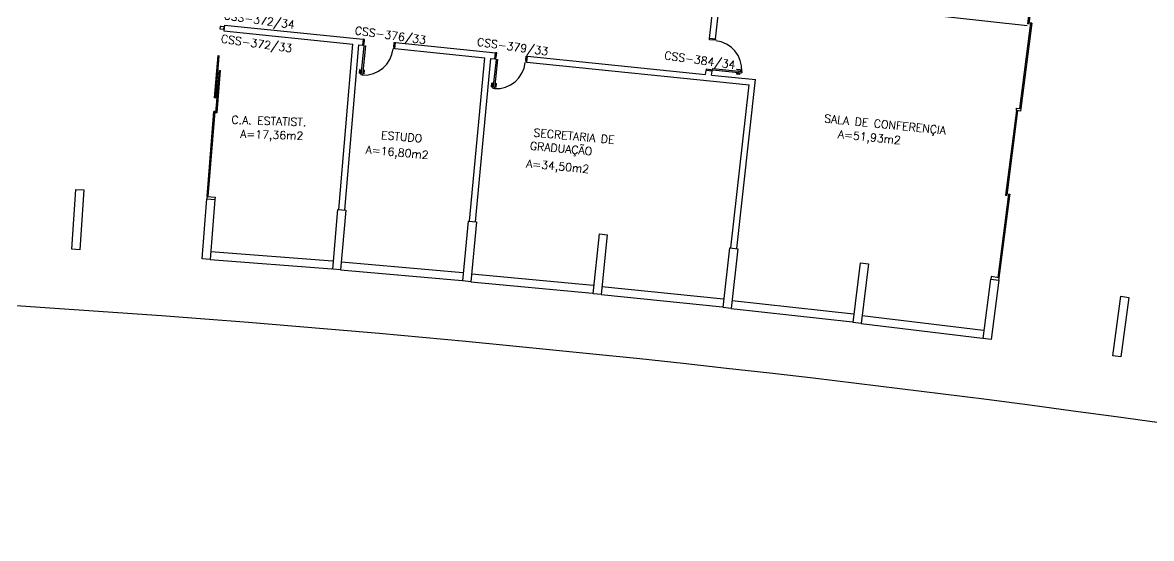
# Model space of a CAD drawing. Extents: x -152 to 150, y 325 to 437.
# Drawn here: x 25.26 to 53.46, y 376.26 to 389.14 of the extents above; entities that cross this region are included whole.
import ezdxf
from ezdxf.enums import TextEntityAlignment as Align

# ---------------------------------------------------------------- set-up
doc = ezdxf.new("R2010")
doc.units = 0
doc.header["$LTSCALE"] = 0.01
doc.header["$MEASUREMENT"] = 0
doc.layers.get('0').update_dxf_attribs({"linetype": 'CONTINUOUS'})
for name, color, linetype in [('ALV', 2, 'CONTINUOUS'), ('AREA', 2, 'CONTINUOUS'), ('ESQ', 1, 'CONTINUOUS'), ('ESTR', 3, 'CONTINUOUS'), ('PISO', 1, 'CONTINUOUS'), ('TEXTO', 2, 'CONTINUOUS'), ('TEXTO-ENDEREÇO', 2, 'CONTINUOUS')]:
    doc.layers.add(name, color=color, linetype=linetype)
doc.styles.add('UNB-100', font='simplex.shx', dxfattribs={"height": 3})
doc.styles.add('UNB-100-1', font='simplex.shx', dxfattribs={"height": 0.2})

# ---------------------------------------------------------------- blocks, each defined once
blk = doc.blocks.new('PILAR-SSC')
blk.add_lwpolyline([(0.203, -42.962), (0.203, -44.462), (0.003, -44.462), (0.003, -42.962)], close=True)
blk = doc.blocks.new('PD80-SSC')
at = {"color": 2}
for p, q in [((-0.777, 0.01), (-0.777, -0.03)), ((-0.777, 0.01), (-0.687, 0.01)), ((-0.687, 0), (-0.687, 0.01)), ((-0.075, 0), (0.075, 0)), ((-0.075, 0), (-0.075, -0.02)), ((0.075, -0.03), (0.075, 0)), ((-0.817, -0.065), (-0.817, -0.03)), ((-0.085, -0.03), (-0.817, -0.03)), ((-0.085, -0.065), (-0.817, -0.065)), ((-0.777, -0.105), (-0.777, -0.065)), ((-0.777, -0.105), (-0.687, -0.105)), ((-0.767, 0), (-0.767, -0.03)), ((-0.767, 0), (-0.687, 0)), ((-0.767, -0.095), (-0.767, -0.065)), ((-0.767, -0.095), (-0.687, -0.095)), ((-0.687, -0.095), (-0.687, -0.105)), ((-0.085, -0.03), (-0.085, -0.065)), ((-0.075, -0.02), (-0.04, -0.02)), ((-0.04, -0.03), (-0.04, -0.02)), ((-0.04, -0.03), (0.075, -0.03)), ((-0.075, -0.781), (-0.04, -0.781)), ((-0.075, -0.801), (-0.075, -0.781)), ((-0.075, -0.801), (0.075, -0.801)), ((-0.075, -0.802), (0.075, -0.802)), ((-0.04, -0.771), (0.075, -0.771)), ((-0.04, -0.771), (-0.04, -0.781)), ((0.075, -0.771), (0.075, -0.801))]:
    blk.add_line(p, q, dxfattribs=at)
at = {"color": 1}
blk.add_arc((-0.085, -0.03), 0.731, 182.6571, 270, dxfattribs=at)
blk = doc.blocks.new('ESQCD-SSC')
for p, q in [((0, 0), (0, -0.06)), ((0.2, 0), (0.2, -2.143)), ((0, -0.06), (0.2, -0.06)), ((0.17, -0.06), (0.17, -2.143)), ((0.17, -1.056), (0.2, -1.056)), ((0.17, -1.086), (0.2, -1.086)), ((0.1, -2.113), (0.1, -4.253)), ((0.13, -2.113), (0.1, -2.113)), ((0.13, -2.143), (0.1, -2.143)), ((0.13, -2.113), (0.13, -4.253)), ((0.17, -2.113), (0.2, -2.113)), ((0.17, -2.143), (0.2, -2.143)), ((0.1, -3.199), (0.13, -3.199)), ((0.1, -3.229), (0.13, -3.229)), ((0.13, -4.223), (0.1, -4.223)), ((0.13, -4.253), (0.1, -4.253)), ((0.1, -4.256), (0.1, -4.316)), ((0.1, -4.256), (0.2, -4.256)), ((0.1, -4.316), (0.2, -4.316)), ((0.17, -4.316), (0.17, -6.443)), ((0.17, -4.346), (0.2, -4.346)), ((0.2, -4.256), (0.2, -6.443)), ((0.1, -6.413), (0.1, -8.571)), ((0.1, -6.413), (0.13, -6.413)), ((0.1, -6.443), (0.13, -6.443)), ((0.13, -6.413), (0.13, -8.571)), ((0.17, -6.413), (0.2, -6.413)), ((0.17, -6.443), (0.2, -6.443)), ((0.1, -7.485), (0.13, -7.485)), ((0.1, -7.515), (0.13, -7.515)), ((0.1, -8.541), (0.13, -8.541)), ((0.13, -8.571), (0.1, -8.571)), ((0.2, -8.541), (0.17, -8.541)), ((0.17, -8.541), (0.17, -10.694)), ((0.2, -8.571), (0.17, -8.571)), ((0.2, -8.541), (0.2, -10.694)), ((0.098, -10.694), (0.2, -10.694)), ((0.098, -10.755), (0.098, -10.694)), ((0.17, -10.664), (0.2, -10.664)), ((0.17, -10.694), (0.2, -10.694)), ((0.2, -10.694), (0.2, -10.755)), ((0.2, -10.755), (0.098, -10.755)), ((0.1, -10.755), (0.13, -10.755)), ((0.1, -10.755), (0.1, -12.882)), ((0.1, -10.785), (0.13, -10.785)), ((0.13, -10.755), (0.13, -12.882)), ((0.1, -11.77), (0.13, -11.77)), ((0.1, -11.8), (0.13, -11.8)), ((0.1, -12.852), (0.13, -12.852)), ((0.1, -12.882), (0.13, -12.882)), ((0.17, -12.852), (0.2, -12.852)), ((0.17, -12.852), (0.2, -12.852)), ((0.17, -12.852), (0.17, -14.95)), ((0.17, -12.882), (0.2, -12.882)), ((0.2, -12.852), (0.2, -12.887)), ((0.2, -12.887), (0.2, -15.019)), ((0, -14.95), (0, -15.019)), ((0.2, -14.95), (0, -14.95))]:
    blk.add_line(p, q)

msp = doc.modelspace()

# ---------------------------------------------------------------- linework, layer by layer
at = {"layer": 'ALV'}
for p, q in [((42.419, 388.746), (42.547, 389.926)), ((42.568, 388.731), (42.696, 389.91)), ((50.356, 389.059), (42.696, 389.91)), ((30.299, 389.082), (30.284, 388.933)), ((30.284, 388.933), (33.51, 388.602)), ((30.299, 389.082), (33.771, 388.726)), ((33.158, 384.476), (33.51, 388.602)), ((33.307, 384.463), (33.659, 388.587)), ((33.659, 388.587), (33.757, 388.577)), ((33.659, 388.587), (33.759, 388.577)), ((34.571, 388.644), (37.077, 388.387)), ((42.568, 388.731), (42.419, 388.746)), ((34.555, 388.495), (36.809, 388.264)), ((37.871, 388.306), (42.322, 387.85)), ((36.425, 384.184), (36.809, 388.264)), ((36.575, 384.17), (36.958, 388.249)), ((36.958, 388.249), (37.058, 388.238)), ((37.855, 388.157), (43.405, 387.588)), ((42.322, 387.85), (42.333, 387.949)), ((42.482, 387.934), (42.333, 387.949)), ((42.471, 387.834), (42.482, 387.934)), ((42.471, 387.834), (43.571, 387.721)), ((43.102, 383.499), (43.571, 387.721)), ((42.953, 383.516), (43.405, 387.588)), ((29.947, 383.231), (32.988, 382.998)), ((29.962, 383.431), (33.004, 383.197)), ((33.204, 382.967), (36.243, 382.707)), ((33.222, 383.166), (36.26, 382.907)), ((36.459, 382.674), (39.496, 382.389)), ((36.478, 382.873), (39.515, 382.588)), ((39.732, 382.553), (42.766, 382.242)), ((39.712, 382.354), (42.746, 382.043)), ((42.983, 382.204), (46.015, 381.868)), ((42.961, 382.006), (45.993, 381.669)), ((46.232, 381.829), (49.26, 381.466)), ((46.208, 381.63), (49.236, 381.267))]:
    msp.add_line(p, q, dxfattribs=at)
at = {"layer": 'ESQ'}
for p, q in [((30.193, 389.046), (30.188, 388.985)), ((30.188, 388.985), (30.289, 388.977)), ((30.223, 389.043), (30.193, 389.046)), ((30.294, 389.038), (30.193, 389.046)), ((30.289, 388.977), (30.294, 389.038)), ((30.056, 387.26), (30.143, 388.318)), ((30.086, 387.258), (30.173, 388.315)), ((30.141, 388.288), (30.17, 388.285)), ((30.143, 388.318), (30.173, 388.315)), ((30.089, 386.889), (30.175, 387.947)), ((30.118, 386.887), (30.205, 387.944)), ((30.173, 387.917), (30.202, 387.914)), ((30.175, 387.947), (30.205, 387.944)), ((30.086, 387.258), (30.056, 387.26)), ((30.089, 387.287), (30.059, 387.29)), ((29.867, 384.802), (30.04, 386.923)), ((29.897, 384.8), (30.07, 386.92)), ((30.037, 386.893), (30.067, 386.891)), ((30.07, 386.92), (30.04, 386.923)), ((30.118, 386.887), (30.089, 386.889)), ((30.121, 386.916), (30.091, 386.919)), ((29.867, 384.802), (29.863, 384.742)), ((29.867, 384.802), (29.897, 384.8)), ((29.867, 384.802), (30.066, 384.787)), ((29.869, 384.832), (29.899, 384.83)), ((30.066, 384.787), (30.062, 384.727))]:
    msp.add_line(p, q, dxfattribs=at)
at = {"layer": 'PISO'}
msp.add_arc((0.463, 0.506), 382.359, 69.08957, 90.01762, dxfattribs=at)

# ---------------------------------------------------------------- block references
at = {"layer": 'ESQ'}
for name, p, rotation in [('ESQCD-SSC', (51.355, 397.628), 352.6829999999994), ('PD80-SSC', (33.766, 388.651), 84.15918127935839), ('PD80-SSC', (42.408, 387.941), 173.9332368163198), ('PD80-SSC', (37.066, 388.313), 83.96232879493382)]:
    msp.add_blockref(name, p, dxfattribs=dict(at, rotation=rotation))
at = {"layer": 'ESTR'}
for p, rotation in [((29.511, 427.841), 356.0975609756096), ((33.149, 427.579), 355.6097560975599), ((36.783, 427.285), 355.1219512195105), ((40.415, 426.96), 354.6341463414637), ((44.045, 426.605), 354.1463414634147), ((47.671, 426.218), 353.658536585366), ((51.293, 425.801), 353.1707317073166), ((54.912, 425.353), 352.6829268292687), ((58.528, 424.874), 352.1951219512209)]:
    msp.add_blockref('PILAR-SSC', p, dxfattribs=dict(at, rotation=rotation))

# ---------------------------------------------------------------- texts
at = {"layer": 'AREA', "style": 'UNB-100'}
for s, rotation, p in [('A=17,36m2', 358.1653, (30.693, 386.266)), ('A=51,93m2', 354.2987, (45.618, 386.26)), ('A=16,80m2', 354.9126, (33.821, 385.875)), ('A=34,50m2', 354.7899, (37.832, 385.528))]:
    msp.add_text(s, height=0.2, rotation=rotation, dxfattribs=at).set_placement(p)
at = {"layer": 'TEXTO', "style": 'UNB-100'}
for s, rotation, p in [('C.A. ESTATIST.', 358.1653, (30.475, 386.616)), ('SALA DE CONFERENÇIA', 354.2987, (45.277, 386.653)), ('ESTUDO', 354.9126, (34.207, 386.238)), ('SECRETARIA DE', 354.7899, (38.014, 386.3)), ('GRADUAÇÃO', 354.7899, (37.926, 385.97))]:
    msp.add_text(s, height=0.2, rotation=rotation, dxfattribs=at).set_placement(p)
at = {"layer": 'TEXTO-ENDEREÇO', "style": 'UNB-100-1'}
for s, p in [('CSS-372/34', (31.158, 389.108)), ('CSS-376/33', (34.435, 388.727)), ('CSS-372/33', (31.091, 388.522)), ('CSS-379/33', (37.487, 388.443)), ('CSS-384/34', (42.166, 388.106))]:
    msp.add_text(s, height=0.2, rotation=352.0692, dxfattribs=at).set_placement(p, align=Align.CENTER)

doc.saveas('drawing.dxf')
